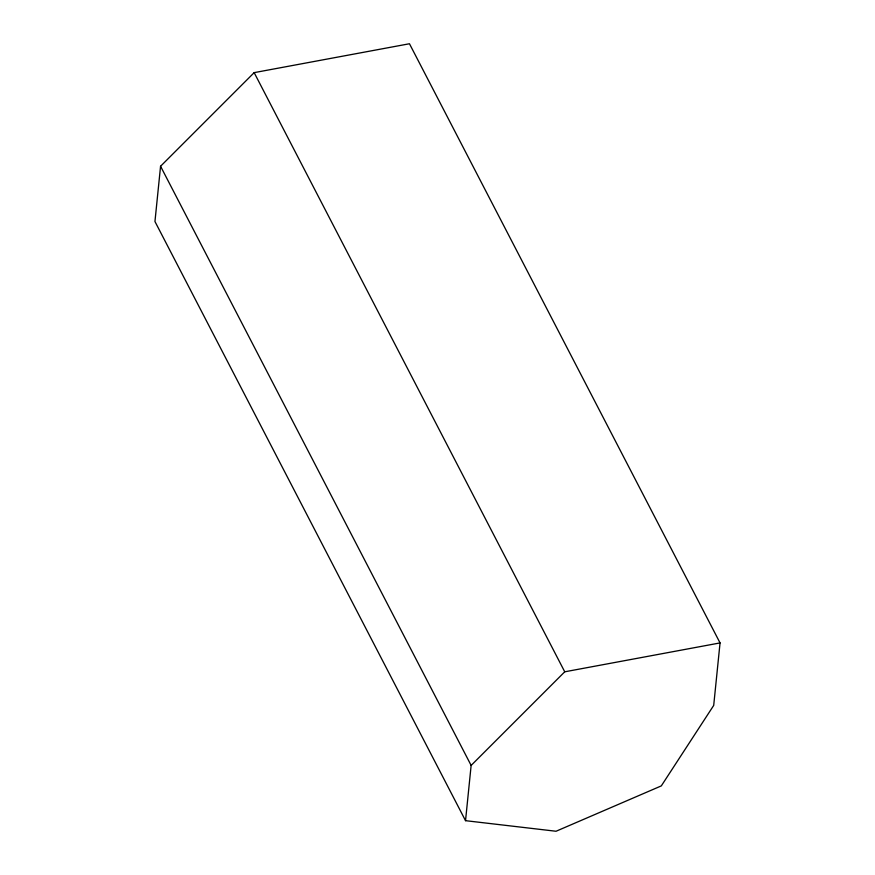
<?xml version="1.0" encoding="UTF-8"?>
<svg xmlns="http://www.w3.org/2000/svg" width="875" height="875" viewBox="0 0 875 875"><rect width="100%" height="100%" fill="white"/><g stroke="black" fill="none" stroke-linecap="round" stroke-linejoin="round"><path stroke-width="1.31" d="M160.562 166.261L154.952 221.517L465.533 820.673L556.041 831.25L661.314 785.892L713.705 705.414L720.048 642.917L409.467 43.75L254.166 72.636L160.562 166.261L471.133 765.428L465.533 820.673M471.133 765.428L564.736 671.803L720.048 642.917M254.166 72.636L564.736 671.803"/></g></svg>
